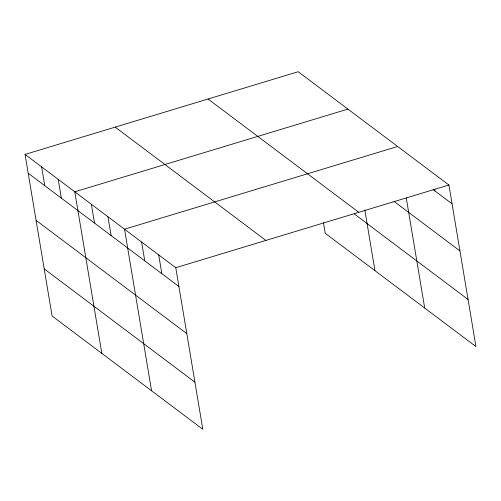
<?xml version="1.0" encoding="UTF-8"?>
<svg xmlns="http://www.w3.org/2000/svg" width="501" height="501" viewBox="0 0 501 501"><rect width="100%" height="100%" fill="white"/><g stroke="black" fill="none" stroke-linecap="round" stroke-linejoin="round"><path stroke-width="0.75" d="M25.05 154.421L175.776 267.716L202.811 429.282L52.085 315.987L25.05 154.421L298.189 71.718L448.915 185.013L475.95 346.579L325.224 233.284L323.446 222.651M347.926 109.105L74.787 191.808L101.828 353.374M397.669 146.492L124.53 229.195L151.565 390.761M175.776 267.716L448.915 185.013M433.146 189.61L452.059 203.826M393.961 201.339L459.943 250.932M208.053 99.01L358.779 212.305M354.182 213.871L468.066 299.473M115.186 127.129L265.912 240.424M28.2 173.24L178.926 286.528M36.085 220.346L186.81 333.635M44.207 268.88L194.933 382.175M434.73 189.478L434.981 190.987M406.28 197.976L424.704 308.059M364.797 209.913L374.961 270.672M158.692 254.871L161.842 273.69M141.614 242.033L144.758 260.852M107.947 216.733L111.097 235.545M91.37 204.27L94.52 223.083M58.21 179.345L61.36 198.164M41.627 166.883L44.777 185.702"/></g></svg>
